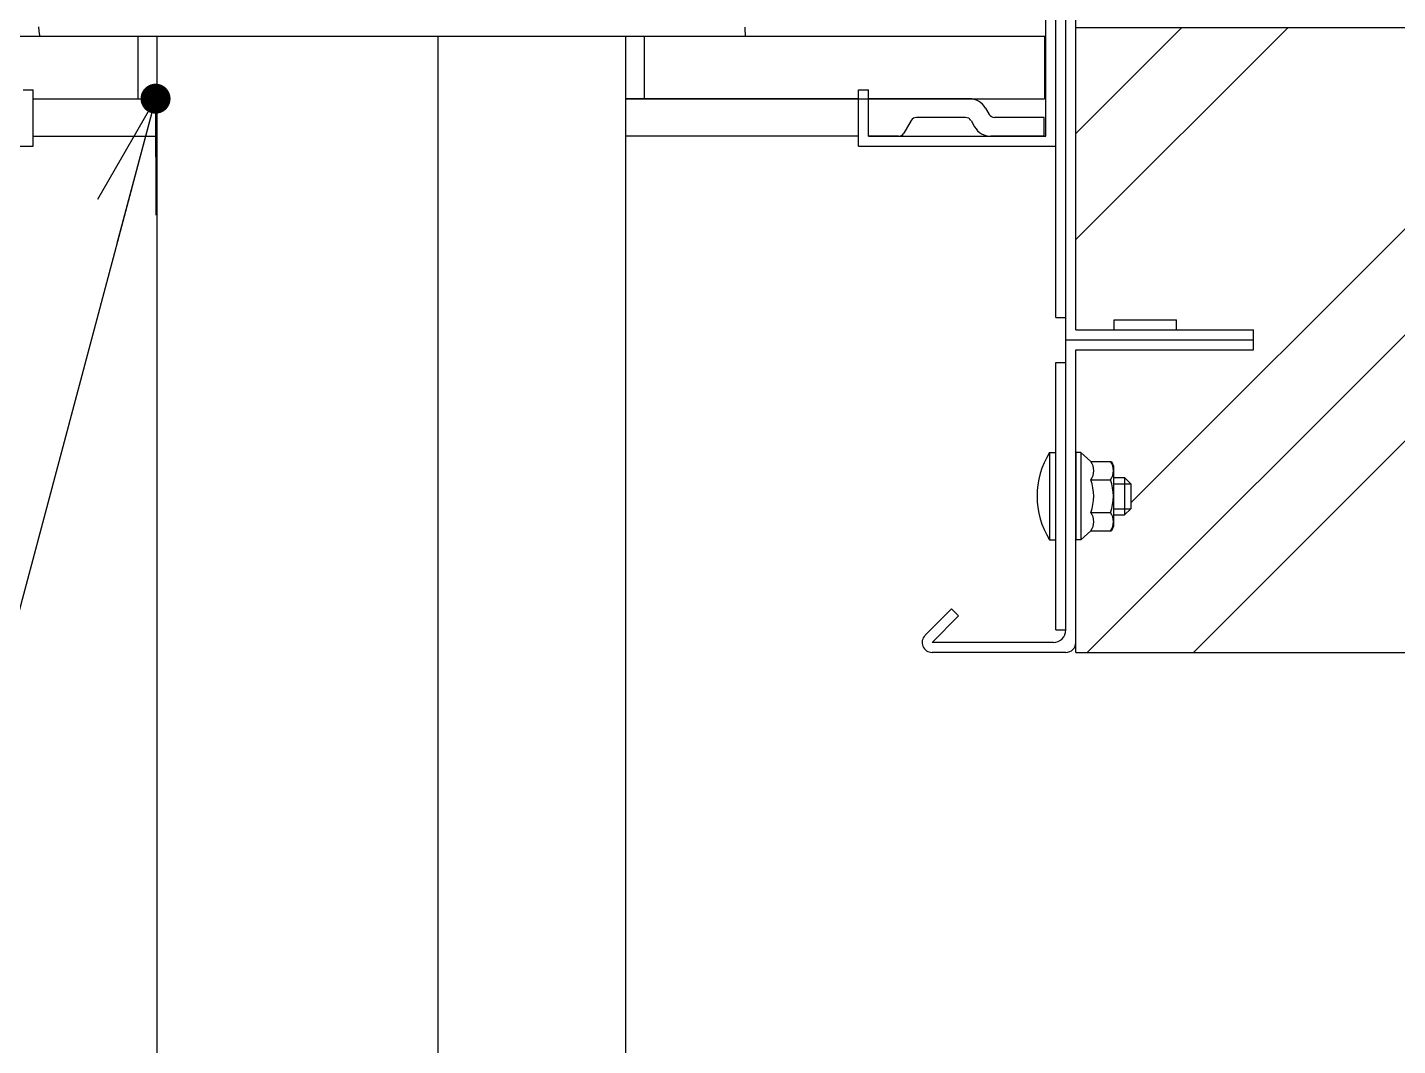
# Model space of a CAD drawing. Extents: x 443 to 1217, y -1921 to -677.
# Drawn here: x 476.68 to 500.4, y -775.62 to -757.99 of the extents above; entities that cross this region are included whole.
import ezdxf

# ---------------------------------------------------------------- set-up
doc = ezdxf.new("R2010")
doc.units = 0
doc.header["$MEASUREMENT"] = 0
doc.layers.get('0').update_dxf_attribs({"linetype": 'CONTINUOUS'})
for name, color, linetype in [('1', 7, 'CONTINUOUS'), ('3', 8, 'CONTINUOUS'), ('5', 7, 'CONTINUOUS'), ('6', 7, 'CONTINUOUS'), ('7', 7, 'CONTINUOUS'), ('9', 8, 'CONTINUOUS')]:
    doc.layers.add(name, color=color, linetype=linetype)

# ---------------------------------------------------------------- blocks, each defined once
blk = doc.blocks.new('OPEN330A')
at = {"color": 0}
for q in [(30, 8.0385), (30, -8.0385), (40, 0)]:
    blk.add_line((0, 0), q, dxfattribs=at)
blk = doc.blocks.new('NEGDOTSMALL')
at = {"color": 0, "const_width": 4}
blk.add_lwpolyline([(-2, 0, 1), (2, 0, 1), (-2, 0)], format="xyb", dxfattribs=at)

msp = doc.modelspace()

# ---------------------------------------------------------------- linework, layer by layer
at = {"color": 7, "linetype": 'Continuous'}
msp.add_line((478.899, -759.224), (474.698, -774.982), dxfattribs=at)
at = {"layer": '1', "color": 3, "linetype": 'Continuous'}
for p, q in [((494.314, -758.142), (494.314, -755.927)), ((473.537, -758.142), (487.042, -758.142)), ((487.042, -758.142), (494.314, -758.142)), ((487.367, -759.224), (487.367, -758.142)), ((494.292, -758.142), (494.292, -759.224)), ((487.042, -759.224), (494.292, -759.224))]:
    msp.add_line(p, q, dxfattribs=at)
at = {"layer": '1', "linetype": 'Continuous'}
msp.add_line((478.601, -759.224), (478.601, -758.142), dxfattribs=at)
at = {"layer": '3', "color": 3}
for p, q in [((476.879, -757.994), (476.878, -757.982)), ((476.88, -758.005), (476.879, -757.994)), ((476.881, -758.016), (476.88, -758.005)), ((476.882, -758.027), (476.881, -758.016)), ((476.883, -758.039), (476.882, -758.027)), ((476.884, -758.05), (476.883, -758.039)), ((476.886, -758.062), (476.884, -758.05)), ((476.887, -758.073), (476.886, -758.062)), ((476.889, -758.085), (476.887, -758.073)), ((476.89, -758.096), (476.889, -758.085)), ((476.892, -758.108), (476.89, -758.096)), ((476.893, -758.119), (476.892, -758.108)), ((476.895, -758.131), (476.893, -758.119)), ((476.897, -758.142), (476.895, -758.131)), ((489.104, -757.988), (489.104, -758.001)), ((489.104, -758.001), (489.104, -758.014)), ((489.104, -758.014), (489.104, -758.027)), ((489.104, -758.027), (489.104, -758.039)), ((489.104, -758.039), (489.104, -758.052)), ((489.104, -758.052), (489.104, -758.066)), ((489.104, -758.066), (489.105, -758.079)), ((489.105, -758.079), (489.105, -758.091)), ((489.105, -758.091), (489.105, -758.104)), ((489.105, -758.104), (489.105, -758.117)), ((489.105, -758.117), (489.105, -758.129)), ((489.105, -758.129), (489.105, -758.142))]:
    msp.add_line(p, q, dxfattribs=at)
at = {"layer": '5', "linetype": 'Continuous'}
for p, q in [((478.926, -784.875), (478.926, -758.142)), ((483.795, -788.121), (483.795, -758.142)), ((487.042, -784.875), (487.042, -758.142))]:
    msp.add_line(p, q, dxfattribs=at)
at = {"layer": '6', "linetype": 'Continuous'}
for p, q in [((494.487, -763.012), (494.487, -747.169)), ((494.66, -763.401), (494.66, -747.342)), ((494.833, -763.228), (494.833, -747.559)), ((494.314, -759.874), (494.314, -755.927)), ((476.61, -759.073), (476.783, -759.073)), ((476.783, -760.047), (476.783, -759.073)), ((491.068, -759.073), (491.241, -759.073)), ((491.068, -760.047), (491.068, -759.073)), ((491.241, -759.874), (491.241, -759.073)), ((473.364, -760.047), (476.783, -760.047)), ((491.068, -760.047), (494.487, -760.047)), ((491.241, -759.874), (494.314, -759.874)), ((494.487, -763.012), (494.66, -763.012)), ((495.494, -763.228), (495.494, -763.055)), ((495.494, -763.055), (496.576, -763.055)), ((496.576, -763.228), (496.576, -763.055)), ((494.833, -763.228), (497.907, -763.228)), ((497.907, -763.574), (497.907, -763.228)), ((494.66, -763.401), (497.907, -763.401)), ((494.66, -768.422), (494.66, -763.401)), ((494.833, -763.574), (497.907, -763.574)), ((494.833, -768.812), (494.833, -763.574)), ((494.487, -768.422), (494.487, -763.791)), ((494.487, -763.791), (494.66, -763.791)), ((494.379, -765.349), (494.379, -766.864)), ((494.379, -765.349), (494.487, -765.349)), ((494.487, -766.864), (494.487, -765.349)), ((494.833, -765.349), (494.833, -766.864)), ((494.92, -765.349), (494.833, -765.349)), ((494.92, -765.349), (494.92, -766.864)), ((494.92, -765.349), (495.093, -765.509)), ((495.093, -765.509), (495.45, -765.509)), ((495.45, -765.509), (495.483, -765.589)), ((495.483, -765.589), (495.483, -766.624)), ((495.093, -765.821), (495.434, -765.821)), ((495.483, -765.782), (495.677, -765.782)), ((495.483, -765.89), (495.786, -765.89)), ((495.677, -765.782), (495.677, -766.431)), ((495.786, -765.89), (495.677, -765.782)), ((495.786, -765.89), (495.786, -766.323)), ((495.093, -766.392), (495.434, -766.392)), ((495.483, -766.323), (495.786, -766.323)), ((495.483, -766.431), (495.677, -766.431)), ((495.677, -766.431), (495.786, -766.323)), ((494.92, -766.864), (495.093, -766.705)), ((495.093, -766.705), (495.45, -766.705)), ((495.483, -766.624), (495.45, -766.705)), ((494.379, -766.864), (494.487, -766.864)), ((494.92, -766.864), (494.833, -766.864)), ((492.222, -768.516), (492.681, -768.057)), ((492.681, -768.057), (492.804, -768.18)), ((492.344, -768.639), (492.804, -768.18)), ((494.487, -768.422), (494.66, -768.422)), ((494.444, -768.639), (492.344, -768.639)), ((494.66, -768.812), (492.344, -768.812))]:
    msp.add_line(p, q, dxfattribs=at)
for centre, radius, start, end in [((495.596, -766.107), 1.434, 148.1092, 211.8908), ((494.869, -765.665), 0.274, 325.1765, 34.8235), ((495.209, -765.665), 0.274, 325.1765, 34.8235), ((494.286, -766.107), 0.856, 340.529, 19.471), ((494.626, -766.107), 0.856, 340.529, 19.471), ((494.869, -766.548), 0.274, 325.1765, 34.8235), ((495.209, -766.548), 0.274, 325.1765, 34.8235), ((492.344, -768.639), 0.173, 135, 270), ((494.444, -768.422), 0.216, 270, 0), ((494.66, -768.639), 0.173, 270, 0)]:
    msp.add_arc(centre, radius, start, end, dxfattribs=at)
at = {"layer": '7', "color": 3, "linetype": 'Continuous'}
for p, q in [((476.783, -759.224), (478.926, -759.224)), ((491.068, -759.224), (487.042, -759.224)), ((492.987, -759.224), (491.241, -759.224)), ((491.982, -759.603), (491.857, -759.819)), ((492.924, -759.549), (492.075, -759.549)), ((493.018, -759.603), (493.081, -759.711)), ((493.268, -759.387), (493.33, -759.495)), ((494.282, -759.549), (493.424, -759.549)), ((494.282, -759.874), (494.282, -759.549)), ((476.783, -759.874), (478.926, -759.874)), ((491.068, -759.874), (487.042, -759.874)), ((491.763, -759.874), (491.241, -759.874)), ((494.282, -759.874), (493.362, -759.874))]:
    msp.add_line(p, q, dxfattribs=at)
for centre, radius, start, end in [((492.987, -759.549), 0.325, 30, 90), ((492.075, -759.657), 0.108, 90, 150), ((492.924, -759.657), 0.108, 30, 90), ((493.424, -759.441), 0.108, 210, 270), ((491.763, -759.765), 0.108, 270, 330), ((493.362, -759.549), 0.325, 210, 270)]:
    msp.add_arc(centre, radius, start, end, dxfattribs=at)
at = {"layer": '9', "color": 2, "linetype": 'Continuous'}
for p, q in [((494.833, -757.991), (514.673, -757.991)), ((494.833, -768.812), (514.673, -768.812))]:
    msp.add_line(p, q, dxfattribs=at)
at = {"layer": '9', "linetype": 'Continuous'}
for p, q in [((494.833, -759.827), (496.67, -757.991)), ((494.833, -761.664), (498.506, -757.991)), ((495.031, -768.812), (505.852, -757.991)), ((495.786, -766.221), (504.016, -757.991)), ((496.867, -768.812), (507.689, -757.991))]:
    msp.add_line(p, q, dxfattribs=at)

# ---------------------------------------------------------------- block references
at = {"color": 7, "linetype": 'Continuous'}
for name, xscale, yscale, zscale, rotation in [('OPEN330A', 0.06492892492393502, 0.06492892492393502, 0.06492892492393502, 255.0730735789117), ('NEGDOTSMALL', 0.06492892492393508, 0.06492892492393508, 0.06492892492393508, 195.0730735789117)]:
    msp.add_blockref(name, (478.899, -759.224), dxfattribs=dict(at, xscale=xscale, yscale=yscale, zscale=zscale, rotation=rotation))

doc.saveas('drawing.dxf')
